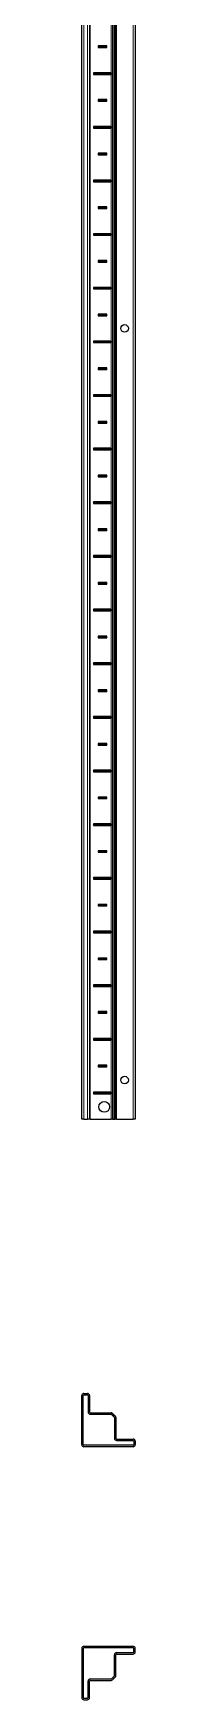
# Model space of a CAD drawing. Header units: millimetres. Extents: x -250 to 5425, y -1547 to 1577.
# Drawn here: x 962 to 1012, y -1547 to 6 of the extents above; entities that cross this region are included whole.
import ezdxf

# ---------------------------------------------------------------- set-up
doc = ezdxf.new("R2010")
doc.units = ezdxf.units.MM

msp = doc.modelspace()

# ---------------------------------------------------------------- linework, layer by layer
at = {"color": 7, "linetype": 'Continuous', "lineweight": 25}
for p, q in [((962.49, -1006.24), (962.49, 1092.76)), ((969.69, 1092.76), (969.69, -1006.24)), ((992.36, 1092.76), (992.36, -1006.24)), ((992.4, 1092.76), (992.4, -1006.24)), ((994.19, 1092.76), (994.19, -1006.24)), ((1012.19, 1092.76), (1012.19, -1006.24)), ((985.84, -5.99), (977.84, -5.99)), ((977.84, -5.99), (977.84, -7.49)), ((978.59, -6.74), (977.84, -5.99)), ((978.59, -6.74), (977.84, -7.49)), ((977.84, -7.49), (985.84, -7.49)), ((978.59, -6.74), (985.09, -6.74)), ((985.09, -6.74), (985.84, -5.99)), ((985.09, -6.74), (985.84, -7.49)), ((985.84, -7.49), (985.84, -5.99)), ((989.74, -30.99), (973.34, -30.99)), ((973.34, -30.99), (973.34, -32.49)), ((974.09, -31.74), (973.34, -30.99)), ((974.09, -31.74), (973.34, -32.49)), ((973.34, -32.49), (989.74, -32.49)), ((974.09, -31.74), (989.59, -31.74)), ((989.59, -31.74), (990.23, -31.1)), ((989.59, -31.74), (990.23, -32.39)), ((990.23, -32.39), (990.23, -31.1)), ((985.84, -55.99), (977.84, -55.99)), ((977.84, -55.99), (977.84, -57.49)), ((978.59, -56.74), (977.84, -55.99)), ((978.59, -56.74), (977.84, -57.49)), ((977.84, -57.49), (985.84, -57.49)), ((978.59, -56.74), (985.09, -56.74)), ((985.09, -56.74), (985.84, -55.99)), ((985.09, -56.74), (985.84, -57.49)), ((985.84, -57.49), (985.84, -55.99)), ((989.74, -80.99), (973.34, -80.99)), ((973.34, -80.99), (973.34, -82.49)), ((974.09, -81.74), (973.34, -80.99)), ((974.09, -81.74), (973.34, -82.49)), ((973.34, -82.49), (989.74, -82.49)), ((974.09, -81.74), (989.59, -81.74)), ((989.59, -81.74), (990.23, -81.1)), ((989.59, -81.74), (990.23, -82.39)), ((990.23, -82.39), (990.23, -81.1)), ((985.84, -105.99), (977.84, -105.99)), ((977.84, -105.99), (977.84, -107.49)), ((978.59, -106.74), (977.84, -105.99)), ((978.59, -106.74), (977.84, -107.49)), ((977.84, -107.49), (985.84, -107.49)), ((978.59, -106.74), (985.09, -106.74)), ((985.09, -106.74), (985.84, -105.99)), ((985.09, -106.74), (985.84, -107.49)), ((985.84, -107.49), (985.84, -105.99)), ((989.74, -130.99), (973.34, -130.99)), ((973.34, -130.99), (973.34, -132.49)), ((974.09, -131.74), (973.34, -130.99)), ((974.09, -131.74), (973.34, -132.49)), ((973.34, -132.49), (989.74, -132.49)), ((974.09, -131.74), (989.59, -131.74)), ((989.59, -131.74), (990.23, -131.1)), ((989.59, -131.74), (990.23, -132.39)), ((990.23, -132.39), (990.23, -131.1)), ((985.84, -155.99), (977.84, -155.99)), ((977.84, -155.99), (977.84, -157.49)), ((978.59, -156.74), (977.84, -155.99)), ((978.59, -156.74), (977.84, -157.49)), ((977.84, -157.49), (985.84, -157.49)), ((978.59, -156.74), (985.09, -156.74)), ((985.09, -156.74), (985.84, -155.99)), ((985.09, -156.74), (985.84, -157.49)), ((985.84, -157.49), (985.84, -155.99)), ((989.74, -180.99), (973.34, -180.99)), ((973.34, -180.99), (973.34, -182.49)), ((974.09, -181.74), (973.34, -180.99)), ((974.09, -181.74), (973.34, -182.49)), ((973.34, -182.49), (989.74, -182.49)), ((974.09, -181.74), (989.59, -181.74)), ((989.59, -181.74), (990.23, -181.1)), ((989.59, -181.74), (990.23, -182.39)), ((990.23, -182.39), (990.23, -181.1)), ((985.84, -205.99), (977.84, -205.99)), ((977.84, -205.99), (977.84, -207.49)), ((978.59, -206.74), (977.84, -205.99)), ((978.59, -206.74), (977.84, -207.49)), ((977.84, -207.49), (985.84, -207.49)), ((978.59, -206.74), (985.09, -206.74)), ((985.09, -206.74), (985.84, -205.99)), ((985.09, -206.74), (985.84, -207.49)), ((985.84, -207.49), (985.84, -205.99)), ((989.74, -230.99), (973.34, -230.99)), ((973.34, -230.99), (973.34, -232.49)), ((974.09, -231.74), (973.34, -230.99)), ((974.09, -231.74), (973.34, -232.49)), ((973.34, -232.49), (989.74, -232.49)), ((974.09, -231.74), (989.59, -231.74)), ((989.59, -231.74), (990.23, -231.1)), ((989.59, -231.74), (990.23, -232.39)), ((990.23, -232.39), (990.23, -231.1)), ((985.84, -255.99), (977.84, -255.99)), ((977.84, -255.99), (977.84, -257.49)), ((978.59, -256.74), (977.84, -255.99)), ((978.59, -256.74), (977.84, -257.49)), ((977.84, -257.49), (985.84, -257.49)), ((978.59, -256.74), (985.09, -256.74)), ((985.09, -256.74), (985.84, -255.99)), ((985.09, -256.74), (985.84, -257.49)), ((985.84, -257.49), (985.84, -255.99)), ((989.74, -280.99), (973.34, -280.99)), ((973.34, -280.99), (973.34, -282.49)), ((974.09, -281.74), (973.34, -280.99)), ((974.09, -281.74), (973.34, -282.49)), ((973.34, -282.49), (989.74, -282.49)), ((974.09, -281.74), (989.59, -281.74)), ((989.59, -281.74), (990.23, -281.1)), ((989.59, -281.74), (990.23, -282.39)), ((990.23, -282.39), (990.23, -281.1)), ((985.84, -305.99), (977.84, -305.99)), ((977.84, -305.99), (977.84, -307.49)), ((978.59, -306.74), (977.84, -305.99)), ((978.59, -306.74), (977.84, -307.49)), ((977.84, -307.49), (985.84, -307.49)), ((978.59, -306.74), (985.09, -306.74)), ((985.09, -306.74), (985.84, -305.99)), ((985.09, -306.74), (985.84, -307.49)), ((985.84, -307.49), (985.84, -305.99)), ((989.74, -330.99), (973.34, -330.99)), ((973.34, -330.99), (973.34, -332.49)), ((974.09, -331.74), (973.34, -330.99)), ((974.09, -331.74), (973.34, -332.49)), ((973.34, -332.49), (989.74, -332.49)), ((974.09, -331.74), (989.59, -331.74)), ((989.59, -331.74), (990.23, -331.1)), ((989.59, -331.74), (990.23, -332.39)), ((990.23, -332.39), (990.23, -331.1)), ((985.84, -355.99), (977.84, -355.99)), ((977.84, -355.99), (977.84, -357.49)), ((978.59, -356.74), (977.84, -355.99)), ((978.59, -356.74), (977.84, -357.49)), ((978.59, -356.74), (985.09, -356.74)), ((985.09, -356.74), (985.84, -355.99)), ((985.09, -356.74), (985.84, -357.49)), ((985.84, -357.49), (985.84, -355.99)), ((977.84, -357.49), (985.84, -357.49)), ((989.74, -380.99), (973.34, -380.99)), ((973.34, -380.99), (973.34, -382.49)), ((974.09, -381.74), (973.34, -380.99)), ((974.09, -381.74), (973.34, -382.49)), ((973.34, -382.49), (989.74, -382.49)), ((974.09, -381.74), (989.59, -381.74)), ((989.59, -381.74), (990.23, -381.1)), ((989.59, -381.74), (990.23, -382.39)), ((990.23, -382.39), (990.23, -381.1)), ((985.84, -405.99), (977.84, -405.99)), ((977.84, -405.99), (977.84, -407.49)), ((978.59, -406.74), (977.84, -405.99)), ((978.59, -406.74), (977.84, -407.49)), ((977.84, -407.49), (985.84, -407.49)), ((978.59, -406.74), (985.09, -406.74)), ((985.09, -406.74), (985.84, -405.99)), ((985.09, -406.74), (985.84, -407.49)), ((985.84, -407.49), (985.84, -405.99)), ((989.74, -430.99), (973.34, -430.99)), ((973.34, -430.99), (973.34, -432.49)), ((974.09, -431.74), (973.34, -430.99)), ((974.09, -431.74), (973.34, -432.49)), ((973.34, -432.49), (989.74, -432.49)), ((974.09, -431.74), (989.59, -431.74)), ((989.59, -431.74), (990.23, -431.1)), ((989.59, -431.74), (990.23, -432.39)), ((990.23, -432.39), (990.23, -431.1)), ((985.84, -455.99), (977.84, -455.99)), ((977.84, -455.99), (977.84, -457.49)), ((978.59, -456.74), (977.84, -455.99)), ((978.59, -456.74), (977.84, -457.49)), ((977.84, -457.49), (985.84, -457.49)), ((978.59, -456.74), (985.09, -456.74)), ((985.09, -456.74), (985.84, -455.99)), ((985.09, -456.74), (985.84, -457.49)), ((985.84, -457.49), (985.84, -455.99)), ((989.74, -480.99), (973.34, -480.99)), ((973.34, -480.99), (973.34, -482.49)), ((974.09, -481.74), (973.34, -480.99)), ((989.59, -481.74), (990.23, -481.1)), ((990.23, -482.39), (990.23, -481.1)), ((974.09, -481.74), (973.34, -482.49)), ((973.34, -482.49), (989.74, -482.49)), ((974.09, -481.74), (989.59, -481.74)), ((989.59, -481.74), (990.23, -482.39)), ((985.84, -505.99), (977.84, -505.99)), ((977.84, -505.99), (977.84, -507.49)), ((978.59, -506.74), (977.84, -505.99)), ((978.59, -506.74), (977.84, -507.49)), ((977.84, -507.49), (985.84, -507.49)), ((978.59, -506.74), (985.09, -506.74)), ((985.09, -506.74), (985.84, -505.99)), ((985.09, -506.74), (985.84, -507.49)), ((985.84, -507.49), (985.84, -505.99)), ((989.74, -530.99), (973.34, -530.99)), ((973.34, -530.99), (973.34, -532.49)), ((974.09, -531.74), (973.34, -530.99)), ((974.09, -531.74), (973.34, -532.49)), ((973.34, -532.49), (989.74, -532.49)), ((974.09, -531.74), (989.59, -531.74)), ((989.59, -531.74), (990.23, -531.1)), ((989.59, -531.74), (990.23, -532.39)), ((990.23, -532.39), (990.23, -531.1)), ((985.84, -555.99), (977.84, -555.99)), ((977.84, -555.99), (977.84, -557.49)), ((978.59, -556.74), (977.84, -555.99)), ((978.59, -556.74), (977.84, -557.49)), ((977.84, -557.49), (985.84, -557.49)), ((978.59, -556.74), (985.09, -556.74)), ((985.09, -556.74), (985.84, -555.99)), ((985.09, -556.74), (985.84, -557.49)), ((985.84, -557.49), (985.84, -555.99)), ((989.74, -580.99), (973.34, -580.99)), ((973.34, -580.99), (973.34, -582.49)), ((974.09, -581.74), (973.34, -580.99)), ((974.09, -581.74), (973.34, -582.49)), ((973.34, -582.49), (989.74, -582.49)), ((974.09, -581.74), (989.59, -581.74)), ((989.59, -581.74), (990.23, -581.1)), ((989.59, -581.74), (990.23, -582.39)), ((990.23, -582.39), (990.23, -581.1)), ((985.84, -605.99), (977.84, -605.99)), ((977.84, -605.99), (977.84, -607.49)), ((978.59, -606.74), (977.84, -605.99)), ((978.59, -606.74), (977.84, -607.49)), ((977.84, -607.49), (985.84, -607.49)), ((978.59, -606.74), (985.09, -606.74)), ((985.09, -606.74), (985.84, -605.99)), ((985.09, -606.74), (985.84, -607.49)), ((985.84, -607.49), (985.84, -605.99)), ((989.74, -630.99), (973.34, -630.99)), ((973.34, -630.99), (973.34, -632.49)), ((974.09, -631.74), (973.34, -630.99)), ((974.09, -631.74), (973.34, -632.49)), ((973.34, -632.49), (989.74, -632.49)), ((974.09, -631.74), (989.59, -631.74)), ((989.59, -631.74), (990.23, -631.1)), ((989.59, -631.74), (990.23, -632.39)), ((990.23, -632.39), (990.23, -631.1)), ((985.84, -655.99), (977.84, -655.99)), ((977.84, -655.99), (977.84, -657.49)), ((978.59, -656.74), (977.84, -655.99)), ((978.59, -656.74), (977.84, -657.49)), ((977.84, -657.49), (985.84, -657.49)), ((978.59, -656.74), (985.09, -656.74)), ((985.09, -656.74), (985.84, -655.99)), ((985.09, -656.74), (985.84, -657.49)), ((985.84, -657.49), (985.84, -655.99)), ((989.74, -680.99), (973.34, -680.99)), ((973.34, -680.99), (973.34, -682.49)), ((974.09, -681.74), (973.34, -680.99)), ((974.09, -681.74), (973.34, -682.49)), ((973.34, -682.49), (989.74, -682.49)), ((974.09, -681.74), (989.59, -681.74)), ((989.59, -681.74), (990.23, -681.1)), ((989.59, -681.74), (990.23, -682.39)), ((990.23, -682.39), (990.23, -681.1)), ((985.84, -705.99), (977.84, -705.99)), ((977.84, -705.99), (977.84, -707.49)), ((978.59, -706.74), (977.84, -705.99)), ((978.59, -706.74), (977.84, -707.49)), ((977.84, -707.49), (985.84, -707.49)), ((978.59, -706.74), (985.09, -706.74)), ((985.09, -706.74), (985.84, -705.99)), ((985.09, -706.74), (985.84, -707.49)), ((985.84, -707.49), (985.84, -705.99)), ((989.74, -730.99), (973.34, -730.99)), ((973.34, -730.99), (973.34, -732.49)), ((974.09, -731.74), (973.34, -730.99)), ((974.09, -731.74), (973.34, -732.49)), ((973.34, -732.49), (989.74, -732.49)), ((974.09, -731.74), (989.59, -731.74)), ((989.59, -731.74), (990.23, -731.1)), ((989.59, -731.74), (990.23, -732.39)), ((990.23, -732.39), (990.23, -731.1)), ((985.84, -755.99), (977.84, -755.99)), ((977.84, -755.99), (977.84, -757.49)), ((978.59, -756.74), (977.84, -755.99)), ((978.59, -756.74), (977.84, -757.49)), ((977.84, -757.49), (985.84, -757.49)), ((978.59, -756.74), (985.09, -756.74)), ((985.09, -756.74), (985.84, -755.99)), ((985.09, -756.74), (985.84, -757.49)), ((985.84, -757.49), (985.84, -755.99)), ((989.74, -780.99), (973.34, -780.99)), ((973.34, -780.99), (973.34, -782.49)), ((974.09, -781.74), (973.34, -780.99)), ((974.09, -781.74), (973.34, -782.49)), ((973.34, -782.49), (989.74, -782.49)), ((974.09, -781.74), (989.59, -781.74)), ((989.59, -781.74), (990.23, -781.1)), ((989.59, -781.74), (990.23, -782.39)), ((990.23, -782.39), (990.23, -781.1)), ((985.84, -805.99), (977.84, -805.99)), ((977.84, -805.99), (977.84, -807.49)), ((978.59, -806.74), (977.84, -805.99)), ((978.59, -806.74), (977.84, -807.49)), ((977.84, -807.49), (985.84, -807.49)), ((978.59, -806.74), (985.09, -806.74)), ((985.09, -806.74), (985.84, -805.99)), ((985.09, -806.74), (985.84, -807.49)), ((985.84, -807.49), (985.84, -805.99)), ((989.74, -830.99), (973.34, -830.99)), ((973.34, -830.99), (973.34, -832.49)), ((974.09, -831.74), (973.34, -830.99)), ((974.09, -831.74), (973.34, -832.49)), ((973.34, -832.49), (989.74, -832.49)), ((974.09, -831.74), (989.59, -831.74)), ((989.59, -831.74), (990.23, -831.1)), ((989.59, -831.74), (990.23, -832.39)), ((990.23, -832.39), (990.23, -831.1)), ((985.84, -855.99), (977.84, -855.99)), ((977.84, -855.99), (977.84, -857.49)), ((978.59, -856.74), (977.84, -855.99)), ((978.59, -856.74), (977.84, -857.49)), ((977.84, -857.49), (985.84, -857.49)), ((978.59, -856.74), (985.09, -856.74)), ((985.09, -856.74), (985.84, -855.99)), ((985.09, -856.74), (985.84, -857.49)), ((985.84, -857.49), (985.84, -855.99)), ((989.74, -880.99), (973.34, -880.99)), ((973.34, -880.99), (973.34, -882.49)), ((974.09, -881.74), (973.34, -880.99)), ((974.09, -881.74), (973.34, -882.49)), ((973.34, -882.49), (989.74, -882.49)), ((974.09, -881.74), (989.59, -881.74)), ((989.59, -881.74), (990.23, -881.1)), ((989.59, -881.74), (990.23, -882.39)), ((990.23, -882.39), (990.23, -881.1)), ((977.84, -905.99), (977.84, -907.49)), ((985.84, -905.99), (977.84, -905.99)), ((978.59, -906.74), (977.84, -905.99)), ((978.59, -906.74), (977.84, -907.49)), ((977.84, -907.49), (985.84, -907.49)), ((978.59, -906.74), (985.09, -906.74)), ((985.09, -906.74), (985.84, -905.99)), ((985.09, -906.74), (985.84, -907.49)), ((985.84, -907.49), (985.84, -905.99)), ((989.74, -930.99), (973.34, -930.99)), ((973.34, -930.99), (973.34, -932.49)), ((974.09, -931.74), (973.34, -930.99)), ((974.09, -931.74), (973.34, -932.49)), ((974.09, -931.74), (989.59, -931.74)), ((989.59, -931.74), (990.23, -931.1)), ((989.59, -931.74), (990.23, -932.39)), ((990.23, -932.39), (990.23, -931.1)), ((973.34, -932.49), (989.74, -932.49)), ((977.84, -955.99), (977.84, -957.49)), ((985.84, -955.99), (977.84, -955.99)), ((978.59, -956.74), (977.84, -955.99)), ((978.59, -956.74), (977.84, -957.49)), ((977.84, -957.49), (985.84, -957.49)), ((978.59, -956.74), (985.09, -956.74)), ((985.09, -956.74), (985.84, -955.99)), ((985.09, -956.74), (985.84, -957.49)), ((985.84, -957.49), (985.84, -955.99)), ((989.74, -980.99), (973.34, -980.99)), ((973.34, -980.99), (973.34, -982.49)), ((974.09, -981.74), (973.34, -980.99)), ((974.09, -981.74), (973.34, -982.49)), ((973.34, -982.49), (989.74, -982.49)), ((974.09, -981.74), (989.59, -981.74)), ((989.59, -981.74), (990.23, -981.1)), ((989.59, -981.74), (990.23, -982.39)), ((990.23, -982.39), (990.23, -981.1)), ((964.49, -1006.24), (962.49, -1006.24)), ((964.49, -1006.24), (967.69, -1006.24)), ((969.69, -1006.24), (967.69, -1006.24)), ((970.34, -1006.24), (969.69, -1006.24)), ((970.34, -1006.24), (989.74, -1006.24)), ((991.16, -1006.24), (989.74, -1006.24)), ((991.16, -1006.24), (992.36, -1006.24)), ((992.36, -1006.24), (992.4, -1006.24)), ((992.4, -1006.24), (993.6, -1006.24)), ((994.19, -1006.24), (993.6, -1006.24)), ((994.84, -1006.24), (994.19, -1006.24)), ((994.84, -1006.24), (1010.19, -1006.24)), ((1012.19, -1006.24), (1010.19, -1006.24)), ((962.49, -1309.47), (962.49, -1263.77)), ((963.84, -1309.47), (963.84, -1263.77)), ((964.49, -1261.77), (967.69, -1261.77)), ((964.49, -1263.12), (967.69, -1263.12)), ((968.34, -1263.77), (968.34, -1279.12)), ((969.69, -1263.77), (969.69, -1279.12)), ((970.34, -1279.77), (989.74, -1279.77)), ((970.34, -1281.12), (989.74, -1281.12)), ((990.2, -1281.31), (991.41, -1282.52)), ((991.16, -1280.36), (992.36, -1281.56)), ((992.36, -1281.56), (991.41, -1282.52)), ((991.44, -1282.55), (992.4, -1281.6)), ((991.44, -1282.55), (992.65, -1283.76)), ((992.4, -1281.6), (993.6, -1282.8)), ((992.84, -1284.22), (992.84, -1303.62)), ((994.19, -1284.22), (994.19, -1303.62)), ((994.84, -1304.27), (1010.19, -1304.27)), ((1010.19, -1310.12), (964.49, -1310.12)), ((1010.19, -1311.47), (964.49, -1311.47)), ((994.84, -1305.62), (1010.19, -1305.62)), ((1010.84, -1306.27), (1010.84, -1309.47)), ((1012.19, -1306.27), (1012.19, -1309.47)), ((962.49, -1499.47), (962.49, -1545.17)), ((963.84, -1499.47), (963.84, -1545.17)), ((1010.19, -1497.47), (964.49, -1497.47)), ((1010.19, -1498.82), (964.49, -1498.82)), ((992.84, -1524.72), (992.84, -1505.32)), ((994.19, -1524.72), (994.19, -1505.32)), ((994.84, -1503.32), (1010.19, -1503.32)), ((994.84, -1504.67), (1010.19, -1504.67)), ((1010.84, -1502.67), (1010.84, -1499.47)), ((1012.19, -1502.67), (1012.19, -1499.47)), ((968.34, -1545.17), (968.34, -1529.82)), ((969.69, -1545.17), (969.69, -1529.82)), ((970.34, -1527.82), (989.74, -1527.82)), ((970.34, -1529.17), (989.74, -1529.17)), ((990.2, -1527.63), (991.41, -1526.42)), ((991.16, -1528.58), (992.36, -1527.38)), ((992.36, -1527.38), (991.41, -1526.42)), ((991.44, -1526.39), (992.65, -1525.18)), ((991.44, -1526.39), (992.4, -1527.34)), ((992.4, -1527.34), (993.6, -1526.14)), ((964.49, -1545.82), (967.69, -1545.82)), ((964.49, -1547.17), (967.69, -1547.17))]:
    msp.add_line(p, q, dxfattribs=at)
at = {"color": 8, "linetype": 'Continuous', "lineweight": 18}
for p, q in [((964.49, 1092.76), (964.49, -1006.24)), ((967.69, -1006.24), (967.69, 1092.76)), ((970.34, 1092.76), (970.34, -1006.24)), ((991.16, 1092.76), (991.16, -1006.24)), ((993.6, -1006.24), (993.6, 1092.76)), ((994.84, 1092.76), (994.84, -1006.24)), ((1010.19, -1006.24), (1010.19, 1092.76)), ((989.74, -30.99), (989.74, 17.51)), ((989.74, -80.99), (989.74, -32.49)), ((989.74, -130.99), (989.74, -82.49)), ((989.74, -180.99), (989.74, -132.49)), ((989.74, -230.99), (989.74, -182.49)), ((989.74, -280.99), (989.74, -232.49)), ((989.74, -330.99), (989.74, -282.49)), ((989.74, -380.99), (989.74, -332.49)), ((989.74, -430.99), (989.74, -382.49)), ((989.74, -480.99), (989.74, -432.49)), ((989.74, -530.99), (989.74, -482.49)), ((989.74, -580.99), (989.74, -532.49)), ((989.74, -630.99), (989.74, -582.49)), ((989.74, -680.99), (989.74, -632.49)), ((989.74, -730.99), (989.74, -682.49)), ((989.74, -780.99), (989.74, -732.49)), ((989.74, -830.99), (989.74, -782.49)), ((989.74, -880.99), (989.74, -832.49)), ((989.74, -930.99), (989.74, -882.49)), ((989.74, -980.99), (989.74, -932.49)), ((989.74, -1006.24), (989.74, -982.49))]:
    msp.add_line(p, q, dxfattribs=at)
at = {"color": 7, "linetype": 'Continuous', "lineweight": 25}
for centre, radius in [((1002.34, -269.24), 3.5), ((1002.34, -969.74), 3.5), ((983.34, -994.74), 5)]:
    msp.add_circle(centre, radius, dxfattribs=at)
for centre, radius, start, end in [((964.49, -1263.77), 2, 90, 180), ((964.49, -1263.77), 0.65, 90, 180), ((967.69, -1263.77), 2, 0, 90), ((967.69, -1263.77), 0.65, 0, 90), ((970.34, -1279.12), 2, 180, 270), ((970.34, -1279.12), 0.65, 180, 270), ((989.74, -1281.77), 2, 45, 90), ((989.74, -1281.77), 0.65, 45, 90), ((992.19, -1284.22), 0.65, 0, 45), ((992.19, -1284.22), 2, 0, 45), ((994.84, -1303.62), 2, 180, 270), ((994.84, -1303.62), 0.65, 180, 270), ((1010.19, -1306.27), 2, 0, 90), ((964.49, -1309.47), 2, 180, 270), ((964.49, -1309.47), 0.65, 180, 270), ((1010.19, -1306.27), 0.65, 0, 90), ((1010.19, -1309.47), 2, 270, 0), ((1010.19, -1309.47), 0.65, 270, 0), ((964.49, -1499.47), 2, 90, 180), ((964.49, -1499.47), 0.65, 90, 180), ((994.84, -1505.32), 2, 90, 180), ((994.84, -1505.32), 0.65, 90, 180), ((1010.19, -1499.47), 2, 0, 90), ((1010.19, -1499.47), 0.65, 0, 90), ((1010.19, -1502.67), 0.65, 270, 0), ((1010.19, -1502.67), 2, 270, 0), ((970.34, -1529.82), 2, 90, 180), ((970.34, -1529.82), 0.65, 90, 180), ((989.74, -1527.17), 0.65, 270, 315), ((989.74, -1527.17), 2, 270, 315), ((992.19, -1524.72), 0.65, 315, 0), ((992.19, -1524.72), 2, 315, 0), ((964.49, -1545.17), 2, 180, 270), ((964.49, -1545.17), 0.65, 180, 270), ((967.69, -1545.17), 0.65, 270, 0), ((967.69, -1545.17), 2, 270, 0)]:
    msp.add_arc(centre, radius, start, end, dxfattribs=at)
for centre, start_param, end_param in [((989.74, -34.46), 6.0349159, 6.2831853), ((989.74, -29.03), 3.1415927, 3.389862), ((989.74, -84.46), 6.0349159, 6.2831853), ((989.74, -79.03), 3.1415927, 3.389862), ((989.74, -134.46), 6.0349159, 6.2831853), ((989.74, -129.03), 3.1415927, 3.389862), ((989.74, -184.46), 6.0349159, 6.2831853), ((989.74, -179.03), 3.1415927, 3.389862), ((989.74, -234.46), 6.0349159, 6.2831853), ((989.74, -229.03), 3.1415927, 3.389862), ((989.74, -284.46), 6.0349159, 6.2831853), ((989.74, -279.03), 3.1415927, 3.389862), ((989.74, -334.46), 6.0349159, 6.2831853), ((989.74, -329.03), 3.1415927, 3.389862), ((989.74, -384.46), 6.0349159, 6.2831853), ((989.74, -379.03), 3.1415927, 3.389862), ((989.74, -434.46), 6.0349159, 6.2831853), ((989.74, -429.03), 3.1415927, 3.389862), ((989.74, -484.46), 6.0349159, 6.2831853), ((989.74, -479.03), 3.1415927, 3.389862), ((989.74, -534.46), 6.0349159, 6.2831853), ((989.74, -529.03), 3.1415927, 3.389862), ((989.74, -584.46), 6.0349159, 6.2831853), ((989.74, -579.03), 3.1415927, 3.389862), ((989.74, -634.46), 6.0349159, 6.2831853), ((989.74, -629.03), 3.1415927, 3.389862), ((989.74, -684.46), 6.0349159, 6.2831853), ((989.74, -679.03), 3.1415927, 3.389862), ((989.74, -734.46), 6.0349159, 6.2831853), ((989.74, -729.03), 3.1415927, 3.389862), ((989.74, -784.46), 6.0349159, 6.2831853), ((989.74, -779.03), 3.1415927, 3.389862), ((989.74, -834.46), 6.0349159, 6.2831853), ((989.74, -829.03), 3.1415927, 3.389862), ((989.74, -884.46), 6.0349159, 6.2831853), ((989.74, -879.03), 3.1415927, 3.389862), ((989.74, -934.46), 6.0349159, 6.2831853), ((989.74, -929.03), 3.1415927, 3.389862), ((989.74, -984.46), 6.0349159, 6.2831853), ((989.74, -979.03), 3.1415927, 3.389862)]:
    msp.add_ellipse(centre, major_axis=(0, 3.46), ratio=0.5773503, start_param=start_param, end_param=end_param, dxfattribs=at)

doc.saveas('drawing.dxf')
